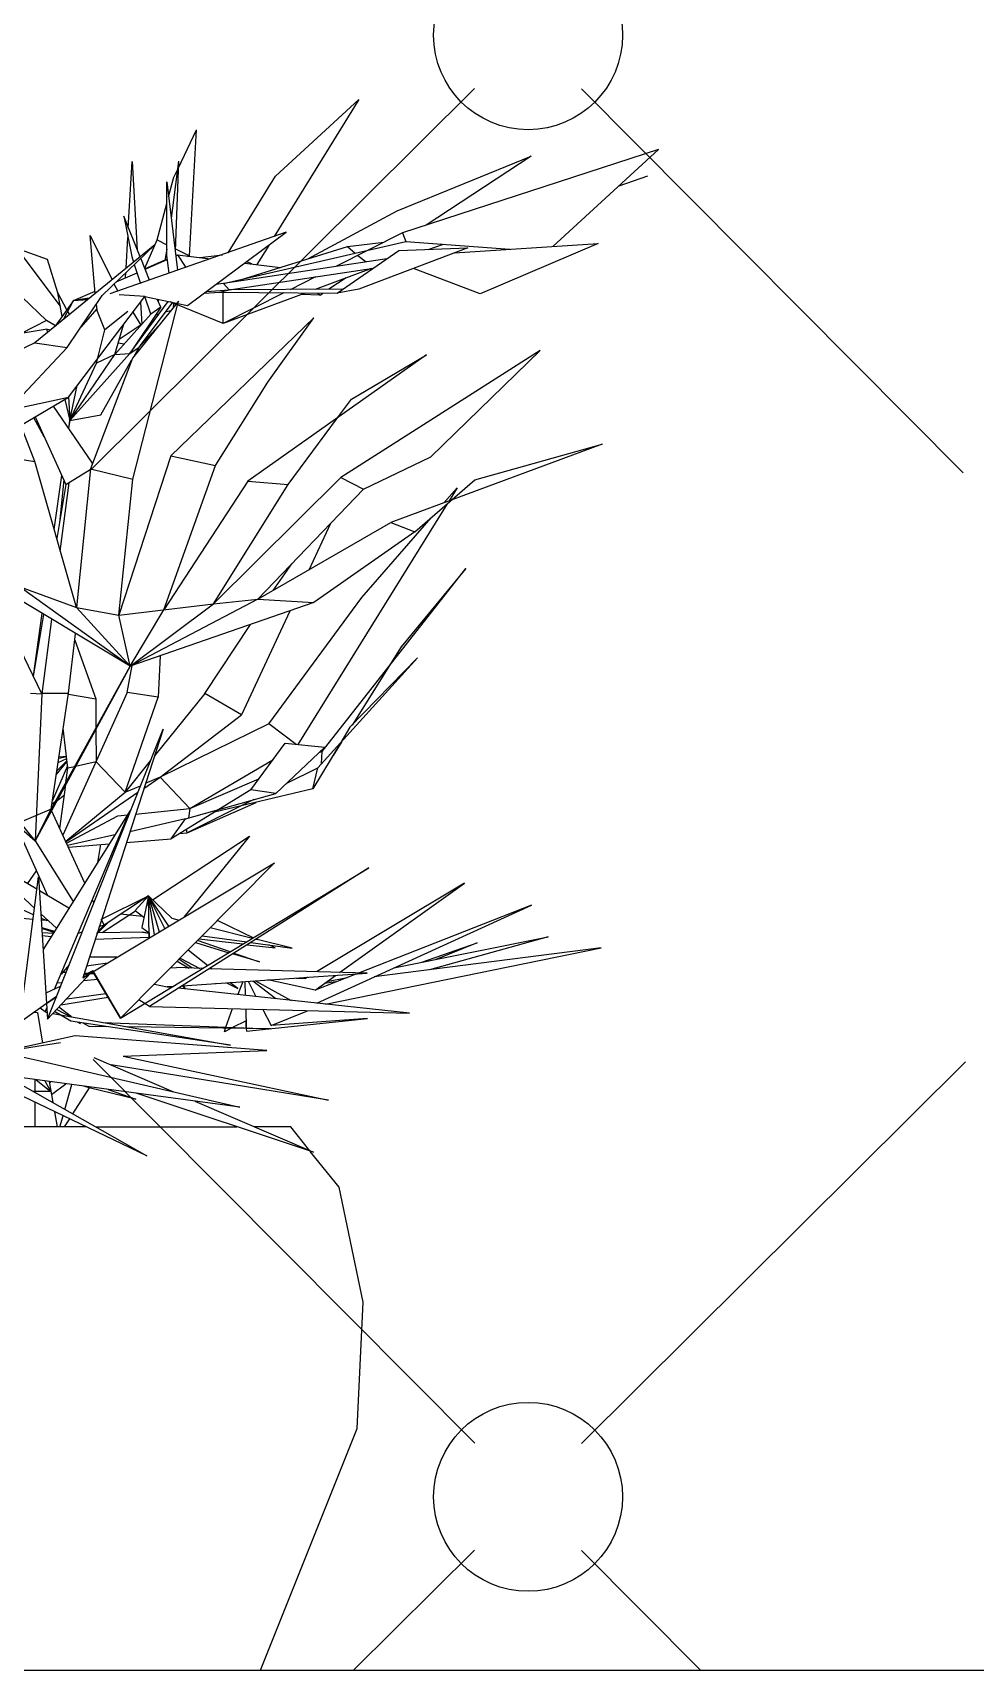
# Model space of a CAD drawing. Header units: millimetres. Extents: x 615730 to 2792744, y 139412 to 597571.
# Drawn here: x 808025 to 808156.5, y 291144.8 to 291373.2 of the extents above; entities that cross this region are included whole.
import ezdxf

# ---------------------------------------------------------------- set-up
doc = ezdxf.new("R2010")
doc.units = ezdxf.units.MM
doc.header["$MEASUREMENT"] = 0
doc.layers.get('0').update_dxf_attribs({"lineweight": 5})
doc.layers.add('NET SO 3', color=251, linetype='Continuous')

# ---------------------------------------------------------------- blocks, each defined once
blk = doc.blocks.new('BAN G')
at = {"linetype": 'Continuous'}
for p, q in [((-7345.38, 6210.51), (-7398.91, 6157.28)), ((-7330.48, 6210.47), (-7277.25, 6156.94)), ((-7345.34, 6021.59), (-7398.57, 6075.12)), ((-7330.44, 6021.55), (-7276.91, 6074.78)), ((-7345.38, 6006.69), (-7362.23, 5989.94)), ((-7330.48, 6006.65), (-7313.86, 5989.94))]:
    blk.add_line(p, q, dxfattribs=at)
at = {"color": 0, "linetype": 'ByBlock'}
for p, q in [((-7361.53, 6208.96), (-7373.33, 6189.86)), ((-7373.13, 6198.3), (-7361.53, 6208.96)), ((-7386.67, 6199.43), (-7384.12, 6204.73)), ((-7385.1, 6187.18), (-7384.12, 6204.73)), ((-7319.7, 6202.01), (-7355.42, 6190.38)), ((-7334.44, 6188.5), (-7319.7, 6202.01)), ((-7393.66, 6191.05), (-7393.1, 6200.35)), ((-7393.1, 6200.35), (-7392.4, 6187.97)), ((-7386.64, 6200.38), (-7387.68, 6192.44)), ((-7386.64, 6200.38), (-7387.13, 6187.85)), ((-7356.16, 6193.44), (-7337.48, 6201.09)), ((-7337.48, 6201.09), (-7352.11, 6191.45)), ((-7388.28, 6187.22), (-7388.28, 6197.48)), ((-7388.28, 6197.48), (-7386.78, 6185.17)), ((-7388.03, 6195.41), (-7387.3, 6198.13)), ((-7387.3, 6198.13), (-7386.81, 6199.18)), ((-7379.72, 6187.62), (-7373.13, 6198.3)), ((-7325.22, 6196.96), (-7321.21, 6198.34)), ((-7389.64, 6189.4), (-7388.28, 6194.47)), ((-7368.62, 6186.74), (-7356.16, 6193.44)), ((-7392.01, 6187.05), (-7394.28, 6192.69)), ((-7394.28, 6192.69), (-7393.17, 6187.11)), ((-7389.95, 6188.73), (-7406.68, 6175.07)), ((-7398.26, 6181.96), (-7398.96, 6190.01)), ((-7398.96, 6190.01), (-7395.92, 6183.85)), ((-7397.29, 6181.67), (-7389.95, 6188.73)), ((-7371.62, 6190.47), (-7396.24, 6181.86)), ((-7393.97, 6185.46), (-7393.73, 6189.75)), ((-7391.35, 6185.44), (-7389.64, 6189.4)), ((-7389.64, 6189.4), (-7388.28, 6188.73)), ((-7385.38, 6180.24), (-7371.62, 6190.47)), ((-7380.39, 6183.3), (-7354.97, 6189.19)), ((-7378.01, 6183.85), (-7363.1, 6188.46)), ((-7374.07, 6188.64), (-7375.74, 6185.96)), ((-7355.42, 6190.38), (-7364.71, 6185.69)), ((-7363.1, 6188.46), (-7358.01, 6189.08)), ((-7363.1, 6188.46), (-7362.02, 6187.55)), ((-7346.31, 6188.29), (-7361.5, 6182.55)), ((-7355.95, 6187.91), (-7346.31, 6188.29)), ((-7355.42, 6190.38), (-7354.97, 6189.19)), ((-7354.97, 6189.19), (-7340.44, 6188.1)), ((-7351.86, 6188.06), (-7349.7, 6188.79)), ((-7348.16, 6187.6), (-7328.12, 6188.92)), ((-7328.12, 6188.92), (-7344.6, 6181.9)), ((-7414.54, 6187.14), (-7405.04, 6178.17)), ((-7404.9, 6186.67), (-7409.19, 6188.22)), ((-7409.19, 6188.22), (-7403.15, 6180.18)), ((-7403.5, 6182), (-7404.9, 6186.67)), ((-7393.17, 6187.11), (-7392.92, 6186.3)), ((-7392.82, 6185.98), (-7391.94, 6183.34)), ((-7390.69, 6183.8), (-7391.91, 6186.84)), ((-7391.32, 6185.31), (-7388.21, 6186.67)), ((-7389.61, 6186.11), (-7391.32, 6185.35)), ((-7388.24, 6186.7), (-7389.61, 6186.11)), ((-7388.28, 6188.1), (-7388.56, 6186.55)), ((-7387.96, 6184.75), (-7388.28, 6187.22)), ((-7387.09, 6188.14), (-7385.1, 6187.18)), ((-7387.02, 6187.18), (-7386.78, 6187.3)), ((-7387.02, 6187.2), (-7386.78, 6187.3)), ((-7386.78, 6187.3), (-7385.62, 6185.56)), ((-7386.78, 6187.3), (-7382.24, 6186.74)), ((-7385.35, 6187.11), (-7385.1, 6187.18)), ((-7383.67, 6186.93), (-7380.53, 6187.34)), ((-7357.59, 6186.76), (-7380.39, 6183.3)), ((-7377.42, 6186.17), (-7372.43, 6185.56)), ((-7376.41, 6186.05), (-7377.18, 6186.34)), ((-7364.54, 6181.96), (-7355.95, 6187.91)), ((-7361.64, 6187.24), (-7360.49, 6186.32)), ((-7395.33, 6183.55), (-7392.43, 6184.83)), ((-7394.04, 6184.16), (-7394, 6184.85)), ((-7391.32, 6185.35), (-7391.32, 6185.31)), ((-7379.58, 6182.42), (-7359.47, 6185.46)), ((-7367.57, 6184.24), (-7371.07, 6182.46)), ((-7359.72, 6185.42), (-7367.61, 6182.48)), ((-7363.28, 6184.1), (-7365.69, 6182.51)), ((-7344.6, 6181.9), (-7353.89, 6185.42)), ((-7406.68, 6158.48), (-7415.65, 6181.58)), ((-7402.21, 6179.64), (-7403.5, 6182)), ((-7402.87, 6178.73), (-7403.5, 6182)), ((-7402.17, 6174.38), (-7397.29, 6181.67)), ((-7402, 6167.46), (-7391.35, 6181.52)), ((-7401.27, 6180.96), (-7398.26, 6182.27)), ((-7395.65, 6183.26), (-7395.12, 6182.23)), ((-7391.35, 6181.52), (-7394.91, 6181.75)), ((-7391.35, 6181.5), (-7391.39, 6181.5)), ((-7391.35, 6181.52), (-7386.92, 6180.56)), ((-7390.51, 6179.03), (-7391.35, 6181.5)), ((-7383.08, 6181.96), (-7380.91, 6182.09)), ((-7382.76, 6182.19), (-7379.58, 6182.42)), ((-7380.39, 6183.3), (-7381.43, 6183.18)), ((-7380.91, 6182.09), (-7379.58, 6182.42)), ((-7380.91, 6182.09), (-7364.54, 6181.96)), ((-7380.42, 6177.73), (-7380.42, 6182.07)), ((-7371.97, 6182), (-7380.42, 6177.73)), ((-7368.97, 6181.98), (-7380.42, 6177.73)), ((-7379.58, 6182.42), (-7380.39, 6183.3)), ((-7363.73, 6182.53), (-7379.58, 6182.42)), ((-7366.91, 6181.71), (-7369.53, 6181.77)), ((-7367.22, 6181.96), (-7366.91, 6181.71)), ((-7366.91, 6181.71), (-7366.53, 6181.96)), ((-7361.5, 6182.55), (-7364.54, 6181.96)), ((-7401.27, 6180.96), (-7403.85, 6177.39)), ((-7402.63, 6178.38), (-7401.27, 6180.96)), ((-7402.11, 6179.4), (-7401.86, 6179.01)), ((-7399.1, 6181.27), (-7401.27, 6180.96)), ((-7399.21, 6181.19), (-7401.27, 6180.96)), ((-7401.27, 6180.96), (-7399.31, 6181.08)), ((-7398.05, 6179.78), (-7400.29, 6177.23)), ((-7398.12, 6180.45), (-7398.02, 6179.66)), ((-7396.94, 6176.85), (-7398.02, 6179.66)), ((-7393.73, 6179.43), (-7396.94, 6176.85)), ((-7393.45, 6173.54), (-7388.1, 6180.81)), ((-7389.12, 6180.01), (-7393.45, 6173.54)), ((-7386.64, 6180.87), (-7393.06, 6172.93)), ((-7393.03, 6156.03), (-7386.64, 6180.87)), ((-7393.03, 6179.34), (-7391.91, 6177.5)), ((-7392.15, 6174.44), (-7387.48, 6180.62)), ((-7391.94, 6180.72), (-7391.77, 6177.62)), ((-7389.12, 6180.01), (-7390.51, 6179.03)), ((-7389.12, 6180.01), (-7389.61, 6181.12)), ((-7389.43, 6181.1), (-7389.47, 6180.81)), ((-7387.72, 6179.53), (-7388.49, 6179.32)), ((-7387.02, 6180.43), (-7387.75, 6180.75)), ((-7387.58, 6180.66), (-7387.02, 6180.43)), ((-7387.37, 6180.58), (-7387.41, 6179.93)), ((-7380.42, 6177.73), (-7386.78, 6180.33)), ((-7386.74, 6180.52), (-7385.38, 6180.24)), ((-7405.04, 6178.17), (-7408.6, 6176.33)), ((-7404.97, 6176.95), (-7408.6, 6176.33)), ((-7403.82, 6177.41), (-7405.04, 6178.17)), ((-7404.97, 6176.95), (-7404.48, 6176.87)), ((-7404.9, 6176.53), (-7404.97, 6176.95)), ((-7403.85, 6177.39), (-7403.82, 6177.41)), ((-7398.09, 6172.22), (-7396.94, 6176.85)), ((-7390.51, 6179.03), (-7395.54, 6173.43)), ((-7395.54, 6173.43), (-7394.28, 6177.69)), ((-7391.84, 6177.56), (-7394.91, 6175.51)), ((-7392.15, 6174.44), (-7389.43, 6177.41)), ((-7389.74, 6178.94), (-7389.92, 6178.84)), ((-7389.74, 6178.94), (-7389.74, 6179.11)), ((-7389.4, 6179.05), (-7389.74, 6178.94)), ((-7367.78, 6178.55), (-7387.72, 6159.27)), ((-7374.21, 6169.56), (-7367.78, 6178.55)), ((-7406.68, 6175.07), (-7412.13, 6172.45)), ((-7406.68, 6175.07), (-7402.17, 6174.38)), ((-7395.05, 6175.07), (-7394.25, 6174.9)), ((-7392.78, 6174.57), (-7392.71, 6174.54)), ((-7402.17, 6174.38), (-7409.75, 6166.31)), ((-7393.45, 6173.54), (-7401.79, 6164.24)), ((-7401.79, 6164.24), (-7395.54, 6173.43)), ((-7393.06, 6172.93), (-7398.93, 6157.49)), ((-7395.54, 6173.43), (-7398.09, 6172.22)), ((-7397.5, 6165.01), (-7393.2, 6172.64)), ((-7395.54, 6173.43), (-7393.45, 6173.54)), ((-7393.45, 6173.54), (-7392.15, 6174.44)), ((-7392.15, 6174.44), (-7392.89, 6173.14)), ((-7352.07, 6173.37), (-7376.97, 6155.77)), ((-7336.22, 6173.98), (-7364.01, 6156.26)), ((-7362.55, 6167.19), (-7352.07, 6173.37)), ((-7351.48, 6159.13), (-7336.22, 6173.98)), ((-7401.79, 6164.24), (-7398.09, 6172.22)), ((-7401.79, 6164.24), (-7400.78, 6169.08)), ((-7381.47, 6157.95), (-7374.21, 6169.56)), ((-7409.54, 6165.83), (-7402, 6167.46)), ((-7408.67, 6163.53), (-7402, 6167.46)), ((-7398.65, 6158.29), (-7404.1, 6166.23)), ((-7402.52, 6167.15), (-7401.79, 6164.24)), ((-7402, 6167.51), (-7401.79, 6164.24)), ((-7364.47, 6164.61), (-7362.55, 6167.19)), ((-7405.39, 6161.95), (-7406.82, 6164.61)), ((-7406.64, 6164.72), (-7402.35, 6155.31)), ((-7401.79, 6164.24), (-7401.97, 6163.13)), ((-7401.93, 6163.06), (-7401.79, 6164.24)), ((-7401.79, 6164.24), (-7397.5, 6165.01)), ((-7371.34, 6155.29), (-7364.47, 6164.61)), ((-7327.6, 6160.93), (-7357.03, 6150.01)), ((-7345.33, 6155.94), (-7327.6, 6160.93)), ((-7411.64, 6159.27), (-7406.68, 6158.48)), ((-7387.72, 6159.27), (-7394.95, 6137.05)), ((-7387.72, 6159.27), (-7381.47, 6157.95)), ((-7360.87, 6154.64), (-7351.48, 6159.13)), ((-7400.88, 6138.13), (-7406.68, 6158.48)), ((-7403.99, 6149.01), (-7402.91, 6156.53)), ((-7402.35, 6155.31), (-7398.96, 6157.37)), ((-7398.93, 6157.49), (-7400.88, 6138.13)), ((-7398.93, 6157.49), (-7393.03, 6156.03)), ((-7388.7, 6137.8), (-7381.47, 6157.95)), ((-7402.35, 6155.31), (-7403.64, 6147.75)), ((-7402.66, 6155.94), (-7403.26, 6149.93)), ((-7403.15, 6146.01), (-7401.9, 6155.54)), ((-7394.95, 6137.05), (-7393.03, 6156.03)), ((-7376.97, 6155.77), (-7388.7, 6137.8)), ((-7364.01, 6156.26), (-7381.78, 6138.66)), ((-7381.78, 6138.66), (-7371.34, 6155.29)), ((-7376.97, 6155.77), (-7371.34, 6155.29)), ((-7360.87, 6154.64), (-7375.57, 6139.29)), ((-7364.01, 6156.26), (-7360.87, 6154.64)), ((-7353.68, 6148.69), (-7345.33, 6155.94)), ((-7347.78, 6154.85), (-7349.59, 6152.76)), ((-7347.78, 6154.85), (-7348.93, 6153.01)), ((-7349.17, 6152.61), (-7370.02, 6119.03)), ((-7375.57, 6139.29), (-7357.03, 6150.01)), ((-7368.45, 6143.41), (-7365.41, 6149.89)), ((-7361.08, 6139.54), (-7351.44, 6150.64)), ((-7357.03, 6150.01), (-7353.68, 6148.69)), ((-7353.68, 6148.69), (-7367.78, 6138.83)), ((-7373.44, 6140.52), (-7370.86, 6144.23)), ((-7366.63, 6118.07), (-7346.59, 6143.58)), ((-7346.59, 6143.58), (-7355.6, 6132.65)), ((-7406.64, 6105.58), (-7435.76, 6141.36)), ((-7393.41, 6129.94), (-7413.56, 6142.05)), ((-7405.7, 6126.11), (-7413.35, 6141.91)), ((-7393.41, 6129.94), (-7408.88, 6141.05)), ((-7408.88, 6141.05), (-7400.88, 6138.13)), ((-7400.88, 6138.13), (-7394.95, 6137.05)), ((-7400.88, 6138.13), (-7393.41, 6129.94)), ((-7394.95, 6137.05), (-7381.78, 6138.66)), ((-7375.57, 6139.29), (-7393.41, 6129.94)), ((-7367.78, 6138.83), (-7393.41, 6129.94)), ((-7393.41, 6129.94), (-7381.78, 6138.66)), ((-7381.78, 6138.66), (-7375.57, 6139.29)), ((-7375.57, 6139.29), (-7367.78, 6138.83)), ((-7374.07, 6121.92), (-7361.08, 6139.54)), ((-7405.7, 6137.3), (-7406.92, 6128.62)), ((-7406.89, 6128.54), (-7405.42, 6137.15)), ((-7404.37, 6136.5), (-7405.7, 6126.11)), ((-7393.41, 6129.94), (-7394.98, 6137.05)), ((-7394.98, 6137.05), (-7394.98, 6137.05)), ((-7394.98, 6137.05), (-7394.95, 6137.05)), ((-7393.41, 6129.94), (-7388.7, 6137.8)), ((-7382.97, 6126.17), (-7376.62, 6135.77)), ((-7371.13, 6137.65), (-7377.87, 6123.18)), ((-7401.97, 6126.19), (-7401.02, 6134.49)), ((-7401.13, 6133.59), (-7398.16, 6125.4)), ((-7389.19, 6131.41), (-7389.47, 6125.65)), ((-7355.6, 6132.65), (-7362.44, 6121.75)), ((-7393.41, 6129.94), (-7406.64, 6105.58)), ((-7404.41, 6110), (-7393.41, 6129.94)), ((-7393.8, 6126.28), (-7393.13, 6130.05)), ((-7367.22, 6115.78), (-7353.33, 6131.1)), ((-7353.33, 6131.1), (-7362.76, 6121.44)), ((-7407.27, 6126.19), (-7405.7, 6126.11)), ((-7405.7, 6126.11), (-7406.64, 6105.58)), ((-7405.77, 6126.19), (-7401.97, 6126.19)), ((-7404.41, 6110), (-7401.97, 6126.19)), ((-7393.8, 6126.28), (-7402.77, 6106.38)), ((-7402, 6126.05), (-7398.16, 6125.4)), ((-7398.16, 6125.4), (-7398.16, 6121.35)), ((-7394.11, 6112.37), (-7389.47, 6125.65)), ((-7389.47, 6125.65), (-7393.8, 6126.28)), ((-7382.97, 6126.17), (-7390.02, 6117.44)), ((-7377.87, 6123.18), (-7382.97, 6126.17)), ((-7389.22, 6114.46), (-7377.87, 6123.18)), ((-7404.9, 6080.73), (-7388.8, 6121.19)), ((-7402.07, 6115.72), (-7402.73, 6121.31)), ((-7388.8, 6121.19), (-7400.01, 6086.52)), ((-7398.16, 6121.23), (-7398.12, 6116.64)), ((-7374.07, 6121.92), (-7389.22, 6114.46)), ((-7370.26, 6119.05), (-7374.07, 6121.92)), ((-7362.76, 6121.44), (-7364.01, 6119.32)), ((-7376.55, 6112.7), (-7371.8, 6119.22)), ((-7366.25, 6118.65), (-7373.09, 6112.22)), ((-7371.8, 6119.22), (-7366.25, 6118.65)), ((-7364.01, 6119.32), (-7367.92, 6112.83)), ((-7366.63, 6118.07), (-7367.08, 6117.86)), ((-7366.7, 6116.39), (-7366.63, 6118.07)), ((-7363.87, 6119.47), (-7365.09, 6117.52)), ((-7402.14, 6116.05), (-7404.27, 6111.15)), ((-7403.71, 6114.8), (-7402.21, 6116.64)), ((-7402.21, 6116.77), (-7403.61, 6115.38)), ((-7403.43, 6116.51), (-7402.24, 6117.1)), ((-7402.28, 6117.31), (-7403.36, 6117.1)), ((-7403.33, 6117.33), (-7402.28, 6117.39)), ((-7402.35, 6113.75), (-7402.07, 6115.72)), ((-7401.16, 6115.93), (-7402.07, 6115.72)), ((-7398.12, 6116.64), (-7401.02, 6115.95)), ((-7398.12, 6116.64), (-7394.11, 6112.37)), ((-7390.58, 6116.75), (-7394.11, 6112.37)), ((-7385.07, 6110.1), (-7373.51, 6116.89)), ((-7371.66, 6113.58), (-7367.22, 6115.78)), ((-7367.92, 6112.83), (-7367.22, 6115.78)), ((-7403.22, 6107.34), (-7402.38, 6113.41)), ((-7394.11, 6112.37), (-7391.94, 6113.29)), ((-7391.49, 6112.89), (-7389.22, 6114.46)), ((-7389.22, 6114.46), (-7391.28, 6113.58)), ((-7389.22, 6114.46), (-7385.07, 6110.1)), ((-7385.07, 6110.1), (-7375.43, 6114.27)), ((-7403.85, 6111.03), (-7404.34, 6110.69)), ((-7403.57, 6111.24), (-7402.59, 6111.97)), ((-7402.38, 6105.56), (-7394.11, 6112.37)), ((-7392.33, 6112.32), (-7402.35, 6105.43)), ((-7376.55, 6112.7), (-7387.68, 6105.89)), ((-7385.66, 6108.66), (-7373.09, 6112.22)), ((-7376.13, 6111.36), (-7385.45, 6106.73)), ((-7385.45, 6106.73), (-7375.81, 6110.96)), ((-7367.92, 6112.83), (-7381.61, 6109.6)), ((-7373.09, 6112.22), (-7376.55, 6112.7)), ((-7404.41, 6110), (-7408.77, 6108.18)), ((-7406.64, 6105.58), (-7404.41, 6110)), ((-7393.38, 6109.83), (-7405.53, 6090.45)), ((-7399.73, 6099.71), (-7404.34, 6109.83)), ((-7403.92, 6084.92), (-7393.38, 6109.83)), ((-7402.28, 6105.29), (-7395.09, 6109.1)), ((-7395.09, 6109.1), (-7393.76, 6109.22)), ((-7393.66, 6109.25), (-7393.55, 6109.25)), ((-7385.66, 6108.66), (-7393.45, 6106.88)), ((-7392.64, 6109.33), (-7385.07, 6110.1)), ((-7387.68, 6105.89), (-7385.66, 6108.66)), ((-7385.07, 6110.1), (-7385.24, 6108.76)), ((-7409.33, 6107.95), (-7406.64, 6105.58)), ((-7395.54, 6106.42), (-7402.11, 6104.93)), ((-7394.6, 6106.63), (-7394.77, 6106.58)), ((-7390.27, 6097.37), (-7376.76, 6106.23)), ((-7386.53, 6106.61), (-7385.45, 6106.73)), ((-7376.76, 6106.23), (-7385.9, 6094.96)), ((-7385.45, 6106.73), (-7385.52, 6107.21)), ((-7408.29, 6105.56), (-7404.93, 6097.97)), ((-7406.64, 6105.58), (-7401.34, 6097.16)), ((-7402, 6104.72), (-7396.31, 6105.18)), ((-7397.92, 6102.6), (-7397.5, 6105.08)), ((-7395.33, 6105.27), (-7395.16, 6105.27)), ((-7393.93, 6105.37), (-7387.68, 6105.89)), ((-7400.01, 6086.52), (-7373.26, 6102.52)), ((-7373.26, 6102.52), (-7394.74, 6080.86)), ((-7394.74, 6080.86), (-7360.1, 6101.83)), ((-7360.1, 6101.83), (-7390.69, 6082.51)), ((-7406.4, 6098.85), (-7409.47, 6100.68)), ((-7408.77, 6080.27), (-7406.16, 6100.59)), ((-7407.69, 6099.61), (-7406.47, 6101.43)), ((-7406.16, 6100.59), (-7404.9, 6080.73)), ((-7346.76, 6099.71), (-7367.4, 6087.33)), ((-7364.19, 6087.25), (-7346.76, 6099.71)), ((-7409.47, 6098.75), (-7406.75, 6096.21)), ((-7401.93, 6096.19), (-7406.05, 6098.65)), ((-7398.44, 6096.97), (-7398.65, 6097.39)), ((-7397.39, 6094.69), (-7390.83, 6097.93)), ((-7390.83, 6097.93), (-7397.01, 6093.85)), ((-7390.83, 6097.93), (-7392.68, 6095.9)), ((-7390.83, 6097.93), (-7391.77, 6093.51)), ((-7390.83, 6097.93), (-7387.58, 6094.83)), ((-7388, 6093.72), (-7390.83, 6097.93)), ((-7388.56, 6093.37), (-7390.83, 6097.93)), ((-7390.72, 6092.07), (-7390.83, 6097.93)), ((-7390.83, 6097.93), (-7389.33, 6092.9)), ((-7389.99, 6092.51), (-7390.83, 6097.93)), ((-7390.83, 6097.01), (-7390.83, 6097.01)), ((-7406.85, 6095.29), (-7409.54, 6096.49)), ((-7409.54, 6094.92), (-7406.92, 6094.66)), ((-7405.84, 6095.4), (-7403.68, 6093.41)), ((-7405.81, 6094.83), (-7405, 6094.5)), ((-7397.39, 6094.64), (-7397.39, 6094.69)), ((-7397.01, 6093.85), (-7397.39, 6094.64)), ((-7397.11, 6094.81), (-7397.36, 6094.73)), ((-7397.29, 6092.8), (-7392.64, 6095.84)), ((-7391.67, 6095.04), (-7394.74, 6095.36)), ((-7392.68, 6095.9), (-7391.49, 6094.94)), ((-7391.49, 6095.04), (-7391.46, 6095.04)), ((-7391.49, 6094.94), (-7391.49, 6094.92)), ((-7391.07, 6096.84), (-7391.07, 6096.84)), ((-7390.79, 6094.96), (-7390.79, 6094.96)), ((-7387.58, 6094.83), (-7386.57, 6094.56)), ((-7367.36, 6082.95), (-7337.41, 6096.65)), ((-7337.41, 6096.65), (-7361.57, 6087.16)), ((-7405, 6094.5), (-7405.81, 6094.56)), ((-7405.74, 6093.53), (-7403.96, 6092.99)), ((-7404.03, 6092.82), (-7405.7, 6093.39)), ((-7405.67, 6092.8), (-7404.1, 6092.74)), ((-7405, 6094.5), (-7404.9, 6094.54)), ((-7400.6, 6092.74), (-7400.08, 6092.9)), ((-7398.02, 6092.7), (-7397.01, 6093.85)), ((-7391.67, 6092.86), (-7397.95, 6092.78)), ((-7397.95, 6092.78), (-7397.92, 6092.78)), ((-7397.92, 6092.78), (-7396.41, 6094.25)), ((-7397.01, 6093.85), (-7397.74, 6093.62)), ((-7391.77, 6093.51), (-7390.72, 6092.78)), ((-7390.72, 6092.7), (-7391.67, 6092.86)), ((-7391.67, 6092.86), (-7390.72, 6092.74)), ((-7390.76, 6094.33), (-7390.76, 6094.33)), ((-7390.76, 6092.88), (-7390.72, 6092.88)), ((-7390.72, 6092.78), (-7390.72, 6092.07)), ((-7383.36, 6092.36), (-7377.14, 6091.5)), ((-7376.34, 6092), (-7382.24, 6093.47)), ((-7381.3, 6094.43), (-7381.16, 6094.48)), ((-7381.16, 6094.48), (-7376.2, 6092.09)), ((-7404.41, 6092.23), (-7405.67, 6092.34)), ((-7398.3, 6091.9), (-7390.72, 6092.15)), ((-7382.59, 6088.23), (-7385.31, 6090.37)), ((-7384.3, 6091.42), (-7379.65, 6089.99)), ((-7379.44, 6090.12), (-7383.98, 6091.71)), ((-7377.7, 6091.19), (-7383.81, 6091.9)), ((-7377.07, 6091.1), (-7373.16, 6090.66)), ((-7376.58, 6091.42), (-7370.82, 6090.64)), ((-7370.82, 6090.64), (-7375.85, 6091.88)), ((-7375.81, 6091.9), (-7375.67, 6091.84)), ((-7373.16, 6090.66), (-7374.07, 6091.08)), ((-7366.14, 6082.83), (-7327.7, 6090.68)), ((-7327.7, 6090.68), (-7359.37, 6086.62)), ((-7356.61, 6087.88), (-7335.1, 6092.23)), ((-7352.7, 6088.67), (-7345.02, 6091.38)), ((-7335.1, 6092.23), (-7351.65, 6087.6)), ((-7345.02, 6091.38), (-7350.85, 6089.03)), ((-7401.9, 6088.3), (-7403.01, 6087.02)), ((-7399.49, 6088.15), (-7396.55, 6088.59)), ((-7395.26, 6089.36), (-7399.1, 6089.39)), ((-7387.79, 6087.88), (-7386.95, 6087.92)), ((-7387.75, 6087.88), (-7387.79, 6087.88)), ((-7383.29, 6087.79), (-7386.95, 6087.92)), ((-7386.85, 6088.84), (-7385.17, 6087.86)), ((-7384.75, 6087.84), (-7386.6, 6089.09)), ((-7386.43, 6089.26), (-7383.7, 6087.81)), ((-7382.17, 6087.9), (-7381.99, 6087.77)), ((-7375.36, 6088.71), (-7379.1, 6089.83)), ((-7378.92, 6089.95), (-7375.36, 6088.71)), ((-7404.9, 6080.73), (-7398.86, 6087.21)), ((-7403.54, 6085.78), (-7402.87, 6085.84)), ((-7402.77, 6087.31), (-7402.31, 6087.29)), ((-7402.42, 6087.71), (-7402.11, 6087.75)), ((-7400.01, 6086.52), (-7398.61, 6087.46)), ((-7398.61, 6087.46), (-7399.94, 6086.83)), ((-7399.87, 6086.14), (-7397.95, 6086.31)), ((-7399.8, 6087.16), (-7399.24, 6087.14)), ((-7398.93, 6087.12), (-7398.44, 6087.1)), ((-7398.61, 6087.46), (-7398.51, 6087.42)), ((-7398.61, 6087.46), (-7398.54, 6087.4)), ((-7398.61, 6087.46), (-7398.44, 6087.46)), ((-7394.74, 6080.86), (-7398.58, 6087.37)), ((-7398.54, 6087.4), (-7394.74, 6080.86)), ((-7390.02, 6085.61), (-7388.24, 6085.26)), ((-7386.15, 6085.38), (-7360.35, 6087.14)), ((-7360.35, 6087.14), (-7382.34, 6087.77)), ((-7381.5, 6085.68), (-7381.57, 6085.7)), ((-7379.97, 6085.8), (-7378.4, 6084.99)), ((-7378.4, 6084.99), (-7379.51, 6085.84)), ((-7377.7, 6085.97), (-7378.36, 6084.17)), ((-7377.31, 6084.04), (-7377.35, 6085.99)), ((-7376.93, 6086.01), (-7375.85, 6083.88)), ((-7373.06, 6083.58), (-7376.3, 6086.05)), ((-7375.92, 6086.08), (-7370.93, 6083.35)), ((-7367.61, 6084.8), (-7374.21, 6086.2)), ((-7370.19, 6086.47), (-7368.94, 6086.41)), ((-7368.66, 6086.58), (-7368.94, 6086.41)), ((-7361.92, 6087.02), (-7367.61, 6084.8)), ((-7367.61, 6084.8), (-7364.75, 6086.83)), ((-7364.71, 6085.93), (-7366.32, 6085.72)), ((-7365.97, 6085.97), (-7363.14, 6086.56)), ((-7403.68, 6083.88), (-7408.77, 6080.27)), ((-7403.08, 6085.32), (-7405.14, 6084.34)), ((-7405.07, 6082.91), (-7403.64, 6083.9)), ((-7404.48, 6083.29), (-7404.51, 6083.29)), ((-7404.51, 6083.29), (-7404.51, 6083.29)), ((-7403.64, 6083.9), (-7403.68, 6083.88)), ((-7396.48, 6083.77), (-7403.08, 6082.68)), ((-7402.24, 6083.58), (-7396.8, 6084.32)), ((-7390.69, 6082.51), (-7392.19, 6083.41)), ((-7387.41, 6085.3), (-7388.24, 6085.26)), ((-7388.24, 6085.26), (-7387.62, 6085.17)), ((-7387.55, 6085.22), (-7387.72, 6085.2)), ((-7354.45, 6081.55), (-7386.64, 6085.07)), ((-7386.11, 6085.38), (-7385.8, 6084.99)), ((-7385.66, 6084.97), (-7385.97, 6085.4)), ((-7406.71, 6081.72), (-7406.33, 6081.68)), ((-7406.33, 6081.68), (-7405.63, 6077.4)), ((-7405.88, 6082.22), (-7406.02, 6082.2)), ((-7405.25, 6081.74), (-7405.95, 6082.26)), ((-7405.25, 6081.74), (-7405, 6082.3)), ((-7405.25, 6081.74), (-7404.97, 6081.68)), ((-7404.65, 6083.16), (-7404.65, 6083.18)), ((-7404.17, 6081.53), (-7379.41, 6077.09)), ((-7401.65, 6080.46), (-7403.92, 6081.8)), ((-7403.92, 6081.8), (-7403.12, 6081.34)), ((-7403.64, 6082.09), (-7401.65, 6081.07)), ((-7401.55, 6081.05), (-7403.33, 6082.41)), ((-7390.69, 6082.51), (-7354.45, 6081.55)), ((-7380.04, 6079.6), (-7379.1, 6082.2)), ((-7377.25, 6082.14), (-7377.21, 6079.5)), ((-7374.91, 6082.07), (-7373.75, 6079.87)), ((-7373.75, 6079.87), (-7368.66, 6081.91)), ((-7379.41, 6077.09), (-7401.65, 6080.46)), ((-7400.32, 6080.15), (-7400.74, 6080.31)), ((-7400.53, 6080.27), (-7400.32, 6080.15)), ((-7400.01, 6080.21), (-7399.14, 6079.75)), ((-7399.14, 6079.75), (-7396.73, 6079.71)), ((-7397.18, 6080.27), (-7373.82, 6079.37)), ((-7373.82, 6079.37), (-7393.83, 6079.66)), ((-7380.25, 6078.99), (-7380.11, 6079.46)), ((-7379.34, 6079.43), (-7380.25, 6078.99)), ((-7377.21, 6080.5), (-7379.1, 6079.56)), ((-7377.21, 6079.5), (-7377.21, 6080.5)), ((-7377.21, 6079.41), (-7377.18, 6079.04)), ((-7377.18, 6079.04), (-7360.31, 6080.84)), ((-7360.31, 6080.84), (-7373.75, 6079.87)), ((-7401.06, 6078.41), (-7411.36, 6076.15)), ((-7403.12, 6077.44), (-7411.36, 6076.15)), ((-7374.35, 6076.35), (-7401.06, 6078.41)), ((-7411.36, 6076.15), (-7406.36, 6075.01)), ((-7406.36, 6075.01), (-7378.12, 6068.48)), ((-7398.44, 6075.39), (-7387.37, 6070.59)), ((-7365.76, 6069.44), (-7396.06, 6074.36)), ((-7394.39, 6075.56), (-7374.35, 6076.35)), ((-7394.39, 6075.56), (-7365.76, 6069.44)), ((-7391.07, 6061.69), (-7415.41, 6073.34)), ((-7378.12, 6068.48), (-7410.8, 6072.86)), ((-7410.8, 6072.86), (-7391.07, 6061.69)), ((-7406.64, 6070.49), (-7406.64, 6072.29)), ((-7406.5, 6072.27), (-7404.44, 6070.66)), ((-7404.44, 6070.66), (-7405.25, 6072.1)), ((-7404.69, 6072.02), (-7404.17, 6069.09)), ((-7404.44, 6072), (-7404.65, 6071.83)), ((-7404.44, 6070.66), (-7406.92, 6070.66)), ((-7404.37, 6070.22), (-7402.38, 6071.73)), ((-7402.49, 6068.12), (-7401.51, 6071.6)), ((-7399.1, 6071.16), (-7401.41, 6067.54)), ((-7399.1, 6071.16), (-7399.87, 6071.37)), ((-7392.61, 6069.57), (-7399.1, 6071.16)), ((-7396.48, 6070.93), (-7392.61, 6069.57)), ((-7367.85, 6062.17), (-7392.57, 6070.41)), ((-7406.64, 6065.71), (-7406.64, 6069.13)), ((-7403.96, 6067.83), (-7403.57, 6065.71)), ((-7403.19, 6065.71), (-7402.73, 6067.26)), ((-7384.37, 6069.29), (-7367.85, 6062.17)), ((-7399.49, 6065.71), (-7443.34, 6065.71)), ((-7401.86, 6066.84), (-7402.59, 6065.71)), ((-7398.19, 6065.71), (-7378.5, 6065.71)), ((-7371, 6065.71), (-7376.06, 6065.71)), ((-7375.85, 6065.71), (-7375.78, 6065.59)), ((-7368.34, 6062.36), (-7371, 6065.71)), ((-7364.26, 6057.29), (-7368.31, 6062.3)), ((-7360.9, 6041.29), (-7364.26, 6057.29)), ((-7361.74, 6023.63), (-7360.9, 6041.29)), ((-7375.22, 5989.94), (-7361.74, 6023.63)), ((-7439.15, 5989.94), (-7375.22, 5989.94))]:
    blk.add_line(p, q, dxfattribs=at)
at = {"linetype": 'Continuous'}
blk.add_lwpolyline([(-7771.58, 5989.94), (-7042.79, 5989.94)], dxfattribs=at)
for centre in [(-7337.91, 6217.94), (-7337.91, 6014.12)]:
    blk.add_circle(centre, 13.17, dxfattribs=at)

msp = doc.modelspace()

# ---------------------------------------------------------------- block references
at = {"layer": 'NET SO 3'}
msp.add_blockref('BAN G', (815432.01, 285154.87), dxfattribs=at)

doc.saveas('drawing.dxf')
